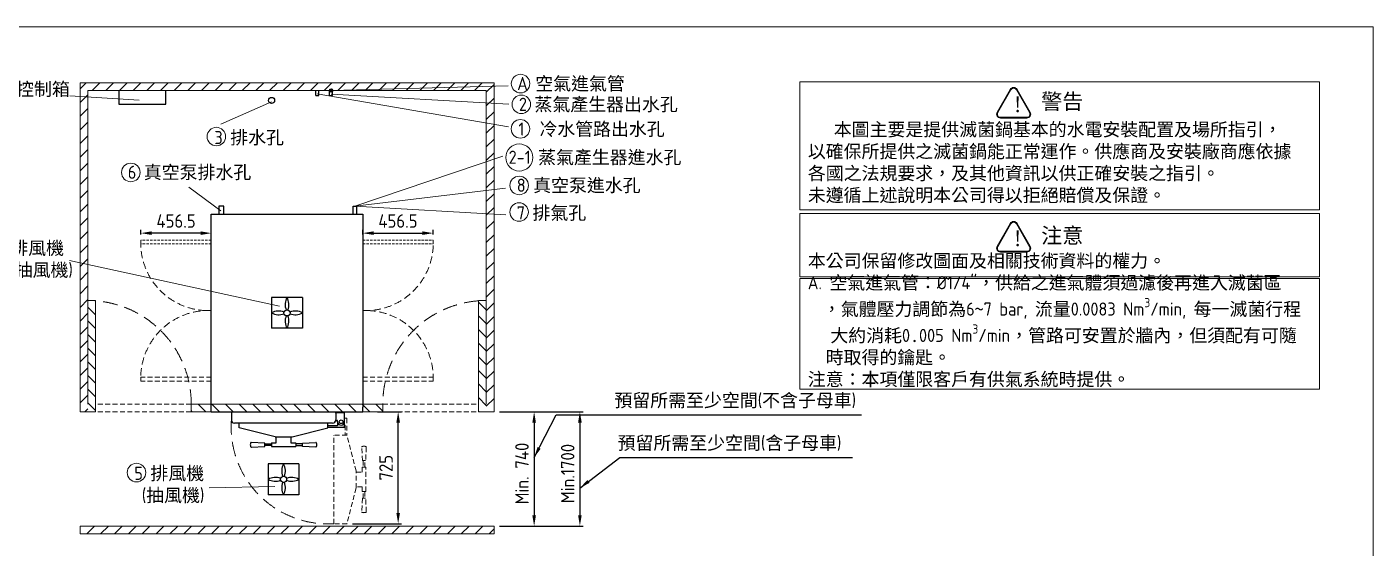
# Model space of a CAD drawing. Header units: millimetres. Extents: x -215875 to -179240, y -18069 to -2215.
# Drawn here: x -187954 to -179240, y -12173 to -8799 of the extents above; entities that cross this region are included whole.
import ezdxf

# ---------------------------------------------------------------- set-up
doc = ezdxf.new("R2010")
doc.units = ezdxf.units.MM
doc.header["$MEASUREMENT"] = 0
doc.linetypes.add('HIDDEN', pattern=[9.525, 6.35, -3.175])
doc.linetypes.add('HIDDEN2', pattern=[4.7625, 3.175, -1.5875])
doc.layers.get('0').update_dxf_attribs({"lineweight": 25})
for name, color, linetype, lineweight in [('D', 3, 'Continuous', 13), ('F', 7, 'Continuous', 15), ('H', 2, 'HIDDEN', 15), ('HIDDEN', 2, 'HIDDEN2', 9), ('S', 4, 'Continuous', 15)]:
    doc.layers.add(name, color=color, linetype=linetype, lineweight=lineweight)
doc.styles.get("Standard").update_dxf_attribs({"font": 'KAIU.TTF'})
doc.styles.add('STU25', font='isocp2.shx')
doc.dimstyles.new('STU25', dxfattribs={"dimscale": 35, "dimtxt": 2.5, "dimasz": 2, "dimexe": 0.6, "dimexo": 1, "dimgap": 1, "dimtad": 1, "dimdsep": 46, "dimtxsty": 'STU25', "dimcen": 2, "dimazin": 2, "dimtfac": 1, "dimtmove": 0, "dimatfit": 3, "dimfxl": 0, "dimtolj": 1, "dimtzin": 0, "dimarcsym": 0})
doc.dimstyles.new('STU25$7', dxfattribs={"dimscale": 35, "dimtxt": 2.5, "dimasz": 2, "dimexe": 1.25, "dimexo": 0.625, "dimgap": 1, "dimtad": 0, "dimdec": 4, "dimdsep": 46, "dimtxsty": 'STU25', "dimcen": 2.5, "dimazin": 2, "dimtfac": 1, "dimtdec": 4, "dimtmove": 0, "dimatfit": 3, "dimfxl": 0, "dimtolj": 1, "dimtzin": 0, "dimarcsym": 0})
pattern_1 = [(135, (31220.37, 4923.025), (-44.194174, -44.194174), [])]

# ---------------------------------------------------------------- blocks, each defined once
blk = doc.blocks.new('*D13')
at = {"layer": 'D', "color": 0, "lineweight": -2}
for p, q in [((-184895.4, -11290.3), (-184649.7, -11290.3)), ((-184670.7, -11360.3), (-184670.7, -11960.3)), ((-184895.4, -12030.3), (-184649.7, -12030.3))]:
    blk.add_line(p, q, dxfattribs=at)
at = {"layer": 'D', "color": 0}
for points in [[(-184659, -11360.3), (-184682.3, -11360.3), (-184670.7, -11290.3)], [(-184682.3, -11960.3), (-184659, -11960.3), (-184670.7, -12030.3)]]:
    blk.add_solid(points, dxfattribs=at)
at = {"layer": 'Defpoints', "color": 0}
for p in [(-184930.4, -11290.3), (-184930.4, -12030.3), (-184670.7, -12030.3)]:
    blk.add_point(p, dxfattribs=at)
at = {"layer": 'D', "color": 0, "insert": (-184749.4, -11690.3), "char_height": 87.5, "attachment_point": 5, "rotation": 90, "style": 'STU25'}
blk.add_mtext('\\A1;{\\Fisocp2.shx;Min. 740}', dxfattribs=at)
blk = doc.blocks.new('*D14')
at = {"layer": 'D', "color": 0, "lineweight": -2}
for p, q in [((-184895.4, -11290.3), (-184353.6, -11290.3)), ((-184374.6, -11360.3), (-184374.6, -11960.3)), ((-184895.4, -12030.3), (-184353.6, -12030.3))]:
    blk.add_line(p, q, dxfattribs=at)
at = {"layer": 'D', "color": 0}
for points in [[(-184362.9, -11360.3), (-184386.2, -11360.3), (-184374.6, -11290.3)], [(-184386.2, -11960.3), (-184362.9, -11960.3), (-184374.6, -12030.3)]]:
    blk.add_solid(points, dxfattribs=at)
at = {"layer": 'Defpoints', "color": 0}
for p in [(-184930.4, -11290.3), (-184930.4, -12030.3), (-184374.6, -12030.3)]:
    blk.add_point(p, dxfattribs=at)
at = {"layer": 'D', "color": 0, "insert": (-184453.3, -11690.3), "char_height": 87.5, "attachment_point": 5, "rotation": 90, "style": 'STU25'}
blk.add_mtext('\\A1;{\\Fisocp2.shx;Min.1700}', dxfattribs=at)
blk = doc.blocks.new('*D16')
at = {"layer": 'D', "color": 0, "lineweight": -2}
for p, q in [((-185685.4, -11290.3), (-185529.9, -11290.3)), ((-185550.9, -11945.3), (-185550.9, -11360.3)), ((-185847.3, -12015.3), (-185529.9, -12015.3))]:
    blk.add_line(p, q, dxfattribs=at)
at = {"layer": 'D', "color": 0}
for points in [[(-185539.2, -11360.3), (-185562.5, -11360.3), (-185550.9, -11290.3)], [(-185562.5, -11945.3), (-185539.2, -11945.3), (-185550.9, -12015.3)]]:
    blk.add_solid(points, dxfattribs=at)
at = {"layer": 'Defpoints', "color": 0}
for p in [(-185720.4, -11290.3), (-185550.9, -11290.3), (-185882.3, -12015.3)]:
    blk.add_point(p, dxfattribs=at)
at = {"layer": 'D', "color": 0, "insert": (-185629.6, -11652.4), "char_height": 87.5, "attachment_point": 5, "rotation": 90, "style": 'STU25'}
blk.add_mtext('\\A1;725', dxfattribs=at)
blk = doc.blocks.new('*D18')
at = {"layer": 'D', "color": 0, "lineweight": -2}
for p, q in [((-185780.4, -10143.8), (-185780.4, -10113.2)), ((-185710.4, -10134.2), (-185393.9, -10134.2)), ((-185323.9, -10143.8), (-185323.9, -10113.2))]:
    blk.add_line(p, q, dxfattribs=at)
at = {"layer": 'D', "color": 0}
for points in [[(-185710.4, -10122.5), (-185710.4, -10145.8), (-185780.4, -10134.2)], [(-185393.9, -10145.8), (-185393.9, -10122.5), (-185323.9, -10134.2)]]:
    blk.add_solid(points, dxfattribs=at)
at = {"layer": 'Defpoints', "color": 0}
for p in [(-185780.4, -10178.8), (-185323.9, -10134.2), (-185323.9, -10178.8)]:
    blk.add_point(p, dxfattribs=at)
at = {"layer": 'D', "color": 0, "insert": (-185552.2, -10055.4), "char_height": 87.5, "attachment_point": 5, "style": 'STU25'}
blk.add_mtext('\\A1;456.5', dxfattribs=at)
blk = doc.blocks.new('*D19')
at = {"layer": 'D', "color": 0, "lineweight": -2}
for p, q in [((-187216.9, -10143.8), (-187216.9, -10113.2)), ((-186830.4, -10134.2), (-187146.9, -10134.2)), ((-186760.4, -10143.8), (-186760.4, -10113.2))]:
    blk.add_line(p, q, dxfattribs=at)
at = {"layer": 'D', "color": 0}
for points in [[(-187146.9, -10122.5), (-187146.9, -10145.8), (-187216.9, -10134.2)], [(-186830.4, -10145.8), (-186830.4, -10122.5), (-186760.4, -10134.2)]]:
    blk.add_solid(points, dxfattribs=at)
at = {"layer": 'Defpoints', "color": 0}
for p in [(-187216.9, -10134.2), (-187216.9, -10178.8), (-186760.4, -10178.8)]:
    blk.add_point(p, dxfattribs=at)
at = {"layer": 'D', "color": 0, "insert": (-186988.7, -10055.4), "char_height": 87.5, "attachment_point": 5, "style": 'STU25'}
blk.add_mtext('\\A1;456.5', dxfattribs=at)

msp = doc.modelspace()

# ---------------------------------------------------------------- hatches: boundary and pattern name
msp.add_hatch(color=256).paths.add_polyline_path([(-185985.421, -9199.586, 1), (-185985.421, -9221.108, 1)])
at = {"layer": 'D'}
h = msp.add_hatch(color=11, dxfattribs=at)
edge = h.paths.add_edge_path()
edge.add_line((-181588.042, -9203.745), (-181673.401, -9351.591))
edge.add_arc((-181651.751, -9364.091), 25, 149.9999999, 270)
edge.add_line((-181651.751, -9389.091), (-181481.033, -9389.091))
edge.add_arc((-181481.033, -9364.091), 25, 270, 389.9999999)
edge.add_line((-181459.382, -9351.591), (-181544.741, -9203.745))
edge.add_arc((-181566.392, -9216.245), 25, 30, 150)
edge = h.paths.add_edge_path(flags=16)
edge.add_arc((-181566.392, -9216.245), 20, 30, 150)
edge.add_line((-181583.712, -9206.245), (-181669.071, -9354.091))
edge.add_arc((-181651.751, -9364.091), 20, 149.9999999, 270)
edge.add_line((-181651.751, -9384.091), (-181481.033, -9384.091))
edge.add_arc((-181481.033, -9364.091), 20, 270, 389.9999999)
edge.add_line((-181463.712, -9354.091), (-181549.071, -9206.245))
h = msp.add_hatch(color=11, dxfattribs=at)
edge = h.paths.add_edge_path()
edge.add_ellipse((-181651.751, -10231.816), major_axis=(25, 0), ratio=1, start_angle=149.9999999, end_angle=270)
edge.add_line((-181651.751, -10256.816), (-181481.033, -10256.816))
edge.add_ellipse((-181481.033, -10231.816), major_axis=(25, 0), ratio=1, start_angle=270, end_angle=389.9999999)
edge.add_line((-181459.382, -10219.316), (-181544.741, -10071.47))
edge.add_ellipse((-181566.392, -10083.97), major_axis=(25, 0), ratio=1, start_angle=30, end_angle=150)
edge.add_line((-181588.042, -10071.47), (-181673.401, -10219.316))
edge = h.paths.add_edge_path(flags=16)
edge.add_ellipse((-181651.751, -10231.816), major_axis=(20, 0), ratio=1, start_angle=149.9999999, end_angle=270)
edge.add_line((-181651.751, -10251.816), (-181481.033, -10251.816))
edge.add_ellipse((-181481.033, -10231.816), major_axis=(20, 0), ratio=1, start_angle=270, end_angle=389.9999999)
edge.add_line((-181463.712, -10221.816), (-181549.071, -10073.97))
edge.add_ellipse((-181566.392, -10083.97), major_axis=(20, 0), ratio=1, start_angle=30, end_angle=150)
edge.add_line((-181583.712, -10073.97), (-181669.071, -10221.816))
at = {"layer": 'H', "ltscale": 5}
h = msp.add_hatch(dxfattribs=at)
h.set_pattern_fill('ANSI31', color=256, scale=500, style=0)
h.set_pattern_definition([(45, (31220.37, 4923.025), (-44.194174, 44.194174), [])])
h.paths.add_polyline_path([(-184930.421, -9160.347), (-184930.421, -11290.347), (-184980.421, -11290.347), (-184980.421, -11240.347), (-184980.421, -9210.347), (-187560.421, -9210.347), (-187560.421, -11240.347), (-187560.421, -11290.347), (-187610.421, -11290.347), (-187610.421, -9160.347)])
h = msp.add_hatch(dxfattribs=at)
h.set_pattern_fill('ANSI31', color=256, scale=500, angle=90, style=0)
h.set_pattern_definition(pattern_1)
h.paths.add_polyline_path([(-187560.421, -11290.347), (-187510.421, -11290.347), (-187510.421, -10571.131), (-187560.421, -10571.131), (-187560.421, -11240.347)])
h = msp.add_hatch(dxfattribs=at)
h.set_pattern_fill('ANSI31', color=256, scale=500, angle=90, style=0)
h.set_pattern_definition(pattern_1)
h.paths.add_polyline_path([(-184980.421, -10571.131), (-184980.421, -11240.347), (-184980.421, -11290.347), (-185030.421, -11290.347), (-185030.421, -10571.131)])
h = msp.add_hatch(dxfattribs=at)
h.set_pattern_fill('ANSI31', color=256, scale=500, angle=270, style=0)
h.set_pattern_definition([(315, (31220.37, 4923.025), (44.194174, 44.194174), [])])
h.paths.add_polyline_path([(-186891.205, -11290.347), (-186891.205, -11240.347), (-185649.636, -11240.347), (-185649.636, -11290.347)])
h = msp.add_hatch(dxfattribs=at)
h.set_pattern_fill('ANSI31', color=256, scale=20, style=0)
h.set_pattern_definition([(45, (30654.15, 4983.025), (-44.90128, 44.90128), [])])
h.paths.add_polyline_path([(-187610.421, -12030.347), (-187610.421, -12080.347), (-184930.421, -12080.347), (-184930.421, -12030.347)])

# ---------------------------------------------------------------- linework, layer by layer
for p, q in [((-186084.087, -9242.722), (-186084.087, -9210.347)), ((-186064.087, -9242.722), (-186064.087, -9210.347)), ((-185995.421, -9242.722), (-185995.421, -9210.347)), ((-185975.421, -9242.722), (-185975.421, -9210.347)), ((-186084.087, -9242.722), (-186064.087, -9242.722)), ((-185995.421, -9242.722), (-185975.421, -9242.722)), ((-186760.421, -10010.347), (-185780.421, -10010.347)), ((-186760.421, -10178.847), (-186760.421, -10010.347)), ((-186712.417, -9960.347), (-186712.417, -10010.347)), ((-186678.417, -9960.347), (-186712.417, -9960.347)), ((-186678.417, -10010.347), (-186678.417, -9960.347)), ((-185841.486, -9960.347), (-185821.486, -9960.347)), ((-185841.486, -10010.347), (-185841.486, -9960.347)), ((-185821.486, -9960.347), (-185821.486, -10010.347)), ((-185780.421, -10010.347), (-185780.421, -11260.347)), ((-186760.421, -11290.347), (-186760.421, -10178.847)), ((-186370.421, -10550.347), (-186370.421, -10750.347)), ((-186170.421, -10550.347), (-186370.421, -10550.347)), ((-186170.421, -10550.347), (-186170.421, -10750.347)), ((-186170.421, -10750.347), (-186370.421, -10750.347)), ((-186760.421, -11290.347), (-185780.421, -11290.347)), ((-186630.421, -11299.347), (-186630.421, -11343.347)), ((-185955.421, -11295.347), (-185945.421, -11295.347)), ((-185955.421, -11295.347), (-185955.421, -11347.347)), ((-185955.421, -11299.347), (-185955.421, -11343.347)), ((-185945.421, -11295.347), (-185897.921, -11295.347)), ((-185897.921, -11355.347), (-185897.921, -11295.347)), ((-185780.421, -11290.347), (-185780.421, -11260.347)), ((-185975.421, -11363.347), (-186610.421, -11363.347)), ((-186579.621, -11393.51), (-186579.621, -11363.347)), ((-186347.921, -11452.547), (-186579.621, -11393.51)), ((-186237.921, -11452.547), (-186006.221, -11393.51)), ((-186006.221, -11393.51), (-186006.221, -11363.347)), ((-185942.921, -11382.347), (-186006.221, -11382.347)), ((-185897.921, -11392.347), (-186006.221, -11392.347)), ((-185955.421, -11347.347), (-185945.421, -11347.347)), ((-185942.921, -11347.347), (-185945.421, -11347.347)), ((-185942.921, -11355.347), (-185942.921, -11347.347)), ((-185942.921, -11355.347), (-185942.921, -11382.347)), ((-185897.921, -11382.347), (-185897.921, -11355.347)), ((-185897.921, -11392.347), (-185897.921, -11382.347)), ((-186414.908, -11493.297), (-186501.908, -11488.797)), ((-186414.908, -11514.297), (-186414.908, -11493.297)), ((-186414.908, -11499.047), (-186371.671, -11499.047)), ((-186371.671, -11493.297), (-186371.671, -11514.297)), ((-186370.671, -11492.297), (-186340.421, -11492.297)), ((-186347.921, -11452.547), (-186237.921, -11452.547)), ((-186340.421, -11492.297), (-186340.421, -11452.547)), ((-186245.421, -11452.547), (-186245.421, -11492.297)), ((-186245.421, -11492.297), (-186215.171, -11492.297)), ((-186214.171, -11493.297), (-186214.171, -11514.297)), ((-186170.933, -11499.047), (-186214.171, -11499.047)), ((-186170.933, -11493.297), (-186083.933, -11488.797)), ((-186170.933, -11514.297), (-186170.933, -11493.297)), ((-186501.908, -11518.797), (-186414.908, -11514.297)), ((-186371.671, -11508.547), (-186414.908, -11508.547)), ((-186370.671, -11515.297), (-186215.171, -11515.297)), ((-186214.171, -11508.547), (-186170.933, -11508.547)), ((-186083.933, -11518.797), (-186170.933, -11514.297)), ((-186392.921, -11627.847), (-186392.921, -11827.847)), ((-186192.921, -11627.847), (-186392.921, -11627.847)), ((-186192.921, -11627.847), (-186192.921, -11827.847)), ((-186192.921, -11827.847), (-186392.921, -11827.847))]:
    msp.add_line(p, q)
msp.add_lwpolyline([(-187359.723, -9210.347), (-187359.723, -9299.945), (-187055.035, -9299.945), (-187055.035, -9210.347)])
for centre, radius in [((-185985.421, -9210.347), 10.761), ((-186370.421, -9275.347), 20), ((-186270.421, -10650.347), 20), ((-186270.421, -10650.347), 20), ((-186270.421, -10650.347), 20), ((-186270.421, -10650.347), 20), ((-185920.421, -11355.347), 12), ((-185920.421, -11355.347), 12), ((-186292.921, -11727.847), 20), ((-186292.921, -11727.847), 20), ((-186292.921, -11727.847), 20), ((-186292.921, -11727.847), 20)]:
    msp.add_circle(centre, radius)
for centre, radius, start, end in [((-186189.396, -10596.222), 93.11, 150.4818019, 201.9770324), ((-186351.445, -10596.222), 93.11, 338.0229676, 29.5181981), ((-186324.545, -10731.371), 93.11, 68.0229676, 119.5181981), ((-186324.545, -10569.323), 93.11, 240.4818019, 291.9770324), ((-186189.396, -10704.472), 93.11, 158.0229676, 209.5181981), ((-186351.445, -10704.472), 93.11, 330.4818019, 21.9770324), ((-186216.296, -10731.371), 93.11, 60.4818019, 111.9770324), ((-186216.296, -10569.323), 93.11, 248.0229676, 299.5181981), ((-186610.421, -11299.347), 20, 153.256316, 180), ((-185975.421, -11299.347), 20, 0, 26.743684), ((-185889.528, -11259.11), 108.107, 359.8743884, 359.8745224), ((-186610.421, -11343.347), 20, 180, 270), ((-185975.421, -11343.347), 20, 270, 0), ((-185920.421, -11355.347), 22.5, 180, 0), ((-186452.135, -11503.797), 55.773, 168.6471146, 191.3528854), ((-186501.908, -11493.804), 5.007, 90, 168.6471146), ((-186370.671, -11493.297), 1, 90, 180), ((-186215.171, -11493.297), 1, 0, 90), ((-186083.933, -11493.804), 5.007, 11.3528854, 90), ((-186133.706, -11503.797), 55.773, 348.6471146, 11.3528854), ((-186501.908, -11513.79), 5.007, 191.3528854, 275.9218723), ((-186370.671, -11514.297), 1, 180, 270), ((-186215.171, -11514.297), 1, 270, 0), ((-186083.933, -11513.79), 5.007, 264.0781277, 348.6471146), ((-186211.896, -11673.722), 93.11, 150.4818019, 201.9770324), ((-186373.945, -11673.722), 93.11, 338.0229676, 29.5181981), ((-186347.045, -11808.871), 93.11, 68.0229676, 119.5181981), ((-186347.045, -11646.823), 93.11, 240.4818019, 291.9770324), ((-186211.896, -11781.972), 93.11, 158.0229676, 209.5181981), ((-186373.945, -11781.972), 93.11, 330.4818019, 21.9770324), ((-186238.796, -11808.871), 93.11, 60.4818019, 111.9770324), ((-186238.796, -11646.823), 93.11, 248.0229676, 299.5181981)]:
    msp.add_arc(centre, radius, start, end)
at = {"layer": 'D'}
for p, q in [((-186075.312, -9232.468), (-184836.618, -9446.204)), ((-185985.421, -9210.347), (-184837.77, -9179.938)), ((-185984.482, -9235.203), (-184834.314, -9299.403)), ((-187226.73, -9273.45), (-187675.68, -9245.395)), ((-186370.421, -9284.782), (-186698.091, -9428.106)), ((-185831.486, -9960.347), (-184873.03, -9636.359)), ((-186698.679, -9990.175), (-186905.853, -9835.573)), ((-185831.486, -9960.347), (-184855.404, -9843.761)), ((-185831.486, -9960.347), (-184853.768, -10015.424)), ((-186318.017, -10606.106), (-187678.936, -10311.971)), ((-186773.795, -11782.158), (-186349.769, -11774.952))]:
    msp.add_line(p, q, dxfattribs=at)
at = {"layer": 'D', "color": 11}
for p, q in [((-181588.042, -9203.745), (-181673.401, -9351.591)), ((-181583.712, -9206.245), (-181669.071, -9354.091)), ((-181549.071, -9206.245), (-181463.712, -9354.091)), ((-181544.741, -9203.745), (-181459.382, -9351.591)), ((-181651.751, -9384.091), (-181481.033, -9384.091)), ((-181651.751, -9389.091), (-181481.033, -9389.091)), ((-181588.042, -10071.47), (-181673.401, -10219.316)), ((-181583.712, -10073.97), (-181669.071, -10221.816)), ((-181549.071, -10073.97), (-181463.712, -10221.816)), ((-181544.741, -10071.47), (-181459.382, -10219.316)), ((-181651.751, -10251.816), (-181481.033, -10251.816)), ((-181651.751, -10256.816), (-181481.033, -10256.816))]:
    msp.add_line(p, q, dxfattribs=at)
for points in [[(-182949.636, -9154.98), (-179586.987, -9154.161), (-179586.987, -9983.668), (-182949.636, -9983.668)], [(-182949.636, -10007.144), (-179586.987, -10007.144), (-179586.987, -10416.206), (-182949.636, -10416.206)], [(-182949.636, -10428.363), (-179586.987, -10428.363), (-179586.987, -11143.672), (-182949.636, -11143.672)]]:
    msp.add_lwpolyline(points, close=True, dxfattribs=at)
at = {"layer": 'D'}
for centre, radius in [((-184758.597, -9166.081), 60), ((-184753.835, -9300.17), 60), ((-184759.483, -9458.852), 60), ((-186727.865, -9508.991), 60), ((-184767.056, -9644.448), 87.5), ((-187281.559, -9741.269), 60), ((-184767.385, -9825.429), 60), ((-184768.117, -9997.634), 60), ((-187244.924, -11684.236), 60)]:
    msp.add_circle(centre, radius, dxfattribs=at)
at = {"layer": 'D', "color": 11}
for centre, radius, start, end in [((-181566.392, -9216.245), 25, 30, 150), ((-181566.392, -9216.245), 20, 30, 150), ((-181651.751, -9364.091), 25, 149.9999999, 270), ((-181651.751, -9364.091), 20, 149.9999999, 270), ((-181481.033, -9364.091), 25, 270, 29.9999999), ((-181481.033, -9364.091), 20, 270, 29.9999999), ((-181566.392, -10083.97), 25, 30, 150), ((-181566.392, -10083.97), 20, 30, 150), ((-181651.751, -10231.816), 25, 149.9999999, 270), ((-181651.751, -10231.816), 20, 149.9999999, 270), ((-181481.033, -10231.816), 25, 270, 29.9999999), ((-181481.033, -10231.816), 20, 270, 29.9999999)]:
    msp.add_arc(centre, radius, start, end, dxfattribs=at)
at = {"layer": 'F', "color": 6}
msp.add_lwpolyline([(-192424.686, -8799.196), (-192424.686, -18069.196), (-179239.686, -18069.196), (-179239.686, -8799.196)], close=True, dxfattribs=at)
msp.add_lwpolyline([(-192424.686, -8799.196), (-192424.686, -18069.196), (-179239.686, -18069.196), (-179239.686, -8799.196)], close=True, dxfattribs=at)
at = {"layer": 'H', "ltscale": 5}
for p, q in [((-186760.421, -11066.847), (-187216.921, -11066.847)), ((-185780.421, -11066.847), (-185323.921, -11066.847)), ((-186760.421, -11091.847), (-187216.921, -11091.847)), ((-185780.421, -11091.847), (-185323.921, -11091.847)), ((-186891.205, -11240.347), (-187510.421, -11240.347)), ((-185649.636, -11240.347), (-185030.421, -11240.347)), ((-186891.205, -11290.347), (-187510.421, -11290.347)), ((-185649.636, -11290.347), (-185030.421, -11290.347)), ((-185893.421, -11377.847), (-185893.421, -11441.947)), ((-185883.421, -11332.847), (-185883.421, -11441.947)), ((-185882.258, -11441.947), (-185968.421, -11441.947)), ((-185968.421, -12015.347), (-185968.421, -11441.947)), ((-185823.221, -11673.647), (-185882.258, -11441.947)), ((-185782.471, -11606.66), (-185786.971, -11519.66)), ((-185756.971, -11519.66), (-185761.471, -11606.66)), ((-185823.221, -11783.647), (-185823.221, -11673.647)), ((-185783.471, -11681.147), (-185783.471, -11650.897)), ((-185761.471, -11606.66), (-185782.471, -11606.66)), ((-185782.471, -11649.897), (-185761.471, -11649.897)), ((-185776.721, -11606.66), (-185776.721, -11649.897)), ((-185767.221, -11649.897), (-185767.221, -11606.66)), ((-185760.471, -11806.397), (-185760.471, -11650.897)), ((-185823.221, -11681.147), (-185783.471, -11681.147)), ((-185823.221, -11783.647), (-185882.258, -12015.347)), ((-185783.471, -11776.147), (-185823.221, -11776.147)), ((-185782.471, -11850.634), (-185786.971, -11937.634)), ((-185783.471, -11806.397), (-185783.471, -11776.147)), ((-185782.471, -11807.397), (-185761.471, -11807.397)), ((-185761.471, -11850.634), (-185782.471, -11850.634)), ((-185776.721, -11850.634), (-185776.721, -11807.397)), ((-185767.221, -11807.397), (-185767.221, -11850.634)), ((-185756.971, -11937.634), (-185761.471, -11850.634)), ((-185882.258, -12015.347), (-185968.421, -12015.347))]:
    msp.add_line(p, q, dxfattribs=at)
at = {"layer": 'H', "ltscale": 15}
for centre, radius, start, end in [((-187560.421, -11240.347), 670, 0, 85.7202168), ((-184980.421, -11240.347), 670, 94.2797832, 180), ((-186004.914, -11389.223), 627.187, 175.8053259, 273.335683)]:
    msp.add_arc(centre, radius, start, end, dxfattribs=at)
at = {"layer": 'H', "ltscale": 5}
for centre, radius, start, end in [((-185781.964, -11519.66), 5.007, 101.3528854, 180), ((-185771.971, -11569.432), 55.773, 78.6471146, 101.3528854), ((-185761.977, -11519.66), 5.007, 354.0781277, 78.6471146), ((-185782.471, -11650.897), 1, 90, 180), ((-185761.471, -11650.897), 1, 0, 90), ((-185782.471, -11806.397), 1, 180, 270), ((-185761.471, -11806.397), 1, 270, 0), ((-185781.964, -11937.634), 5.007, 180, 258.6471146), ((-185761.977, -11937.634), 5.007, 281.3528854, 5.9218723), ((-185771.971, -11887.862), 55.773, 258.6471146, 281.3528854)]:
    msp.add_arc(centre, radius, start, end, dxfattribs=at)
at = {"layer": 'HIDDEN', "ltscale": 5}
for p, q in [((-186760.421, -10178.847), (-187216.921, -10178.847)), ((-187216.921, -10203.847), (-187216.921, -10178.847)), ((-185780.421, -10178.847), (-185323.921, -10178.847)), ((-185323.921, -10203.847), (-185323.921, -10178.847)), ((-186760.421, -10203.847), (-187216.921, -10203.847)), ((-185780.421, -10203.847), (-185323.921, -10203.847)), ((-187216.921, -11066.847), (-187216.921, -11091.847)), ((-185323.921, -11066.847), (-185323.921, -11091.847)), ((-185883.421, -11332.847), (-185897.921, -11332.847)), ((-185897.921, -11377.847), (-185893.421, -11377.847))]:
    msp.add_line(p, q, dxfattribs=at)
at = {"layer": 'HIDDEN', "ltscale": 15}
for centre, start, end in [((-186779.816, -10198.242), 177.4593455, 272.5406545), ((-185761.025, -10198.242), 267.4593455, 2.5406545), ((-186779.816, -11072.452), 87.4593455, 182.5406545), ((-185761.025, -11072.452), 357.4593455, 92.5406545)]:
    msp.add_arc(centre, 437.535, start, end, dxfattribs=at)
at = {"layer": 'S', "linetype": 'Continuous'}
msp.add_line((-187610.421, -9160.347), (-184930.421, -9160.347), dxfattribs=at)
at = {"layer": 'S'}
for p, q in [((-187610.421, -9160.347), (-187610.421, -11290.347)), ((-187560.421, -9210.347), (-187560.421, -11240.347)), ((-187560.421, -9210.347), (-184980.421, -9210.347)), ((-184980.421, -9210.347), (-184980.421, -11240.347)), ((-184930.421, -9160.347), (-184930.421, -11290.347)), ((-187560.421, -10571.131), (-187560.421, -11240.347)), ((-187510.421, -10571.131), (-187560.421, -10571.131)), ((-187510.421, -11290.347), (-187510.421, -10571.131)), ((-185030.421, -11290.347), (-185030.421, -10571.131)), ((-185030.421, -10571.131), (-184980.421, -10571.131)), ((-186891.205, -11240.347), (-185649.636, -11240.347)), ((-186891.205, -11290.347), (-186891.205, -11240.347)), ((-185649.636, -11290.347), (-185649.636, -11240.347)), ((-187510.421, -11290.347), (-187610.421, -11290.347)), ((-186891.205, -11290.347), (-185649.636, -11290.347)), ((-185030.421, -11290.347), (-184930.421, -11290.347)), ((-187610.421, -12030.347), (-184930.421, -12030.347)), ((-187610.421, -12030.347), (-187610.421, -12080.347)), ((-187610.421, -12080.347), (-184930.421, -12080.347)), ((-184930.421, -12030.347), (-184930.421, -12080.347))]:
    msp.add_line(p, q, dxfattribs=at)

# ---------------------------------------------------------------- texts
at = {"layer": 'D', "char_height": 85, "attachment_point": 1}
for s, insert in [('{\\Fisocp2.shx;\\C3;4 \\f標楷體|b0|i0|c136|p65;電氣控制箱}', (-188362.278, -9159.531)), ('{\\Fisocp2.shx;\\C3;A \\f標楷體|b0|i0|c136|p65;空氣進氣管}', (-184780.312, -9123.438)), ('{\\Fisocp3.shx;\\C3;2 \\f標楷體|b0|i0|c136|p65;蒸氣產生器出水孔}', (-184769.126, -9257.664)), ('{\\Fisocp2.shx;\\C3;1  \\f標楷體|b0|i0|c136|p65;冷水管路出水孔}', (-184772.396, -9417.804)), ('{\\Fisocp2.shx;\\C3;3 \\f標楷體|b0|i0|c136|p65;排水孔}', (-186740.316, -9472.598)), ('{\\Fisocp2.shx;\\C3;2-1 \\f標楷體|b0|i0|c136|p65;蒸氣產生器進水孔}', (-184835.875, -9600.365)), ('{\\Fisocp2.shx;\\C3;6 \\f標楷體|b0|i0|c136|p65;真空泵排水孔}', (-187301.366, -9697.201)), ('{\\Fisocp2.shx;\\C3;8 \\f標楷體|b0|i0|c136|p65;真空泵進水孔}', (-184783.081, -9781.665)), ('{\\Fisocp2.shx;\\C3;7 \\f標楷體|b0|i0|c136|p65;排氣孔}', (-184783.452, -9960.516)), ('{\\Fisocp2.shx;\\C3;5-1 \\f標楷體|b0|i0|c136|p65;排風機\\P\\Fisocp2.shx;    (\\f標楷體|b0|i0|c136|p65;抽風機\\Fisocp2.shx;)}', (-188256.203, -10188.107)), ('{\\C3;預留所需至少空間\\Fisocp2.shx;(\\f標楷體|b0|i0|c136|p65;不含子母車\\Fisocp2.shx;)}', (-184150.9, -11173.723)), ('{\\C3;預留所需至少空間\\Fisocp2.shx;(\\f標楷體|b0|i0|c136|p65;含子母車\\Fisocp2.shx;)}', (-184130.182, -11449.544)), ('{\\Fisocp2.shx;\\C3;5 \\f標楷體|b0|i0|c136|p65;排風機\\P\\Fisocp2.shx; (\\f標楷體|b0|i0|c136|p65;抽風機\\Fisocp2.shx;)}', (-187258.937, -11646.286))]:
    msp.add_mtext(s, dxfattribs=dict(at, insert=insert))
at = {"layer": 'D', "color": 11, "attachment_point": 1, "style": 'STU25'}
for s, insert, char_height in [('{\\f標楷體|b0|i0|c136|p65;警告}', (-181388.19, -9231.606), 100), ('{\\f標楷體|b0|i0|c136|p65;!}', (-181574.702, -9250.974), 100), ('\\A1;\\P  {\\f????|b0|i0|c0|p54;  \\H0.2353x; \\f標楷體|b0|i0|c136|p65;\\H4.25x;本圖主要是提供滅菌鍋基本的水電安裝配置及場所指引，\\P以確保所提供之滅菌鍋能正常運作。供應商及安裝廠商應依據\\P各國之法規要求，及其他資訊以供正確安裝之指引。\\P未遵循上述說明本公司得以拒絕賠償及保證。\\P\\P\\P本公司保留修改圖面及相關技術資料的權力。\\P}A. {\\f標楷體|b0|i0|c136|p65;空氣進氣管：}%%c1/4"{\\f標楷體|b0|i0|c136|p65;，供給之進氣體須過濾後再進入滅菌區\\P}  {\\f標楷體|b0|i0|c136|p65;，氣體壓力調節為}6{\\f標楷體|b0|i0|c136|p65;~}7 bar, {\\f標楷體|b0|i0|c136|p65;流量}0.0083 Nm{\\H0.7x;\\S3^ ;}/min, {\\f標楷體|b0|i0|c136|p65;每一滅菌行程\\P}   {\\f標楷體|b0|i0|c136|p65;大約消耗}0{\\f標楷體|b0|i0|c136|p65;.}005 Nm{\\H0.7x;\\S3^ ;}/min{\\f標楷體|b0|i0|c136|p65;，管路可安置於牆內，但須配有可隨\\P  時取得的鑰匙。\\P注意：本項僅限客戶有供氣系統時提供。}', (-182898.946, -9278.901), 85), ('{\\f標楷體|b0|i0|c136|p65;注意}', (-181388.19, -10099.332), 100), ('{\\f標楷體|b0|i0|c136|p65;!}', (-181574.702, -10118.7), 100)]:
    msp.add_mtext(s, dxfattribs=dict(at, insert=insert, char_height=char_height))

# ---------------------------------------------------------------- dimensions: what is measured, and where the dimension line sits
at = {"layer": 'D'}
dim = msp.add_linear_dim(base=(-187216.921, -10134.156), p1=(-186760.421, -10178.847), p2=(-187216.921, -10178.847), angle=180, dimstyle='STU25', dxfattribs=at)
dim.commit()
dim.dimension.update_dxf_attribs({"geometry": '*D19', "text_midpoint": (-186988.671, -10055.406)})
dim = msp.add_linear_dim(base=(-185323.921, -10134.156), p1=(-185780.421, -10178.847), p2=(-185323.921, -10178.847), dimstyle='STU25', dxfattribs=at)
dim.commit()
dim.dimension.update_dxf_attribs({"geometry": '*D18', "text_midpoint": (-185552.171, -10055.406)})
dim = msp.add_linear_dim(base=(-185550.871, -11290.347), p1=(-185882.258, -12015.347), p2=(-185720.421, -11290.347), angle=90, dimstyle='STU25', dxfattribs=at)
dim.commit()
dim.dimension.update_dxf_attribs({"geometry": '*D16', "text_midpoint": (-185550.871, -11652.447), "dimtype": 160})
for base, text, picture, middle in [((-184670.655, -12030.347), '{\\Fisocp2.shx;Min. <>}', '*D13', (-184670.655, -11690.347)), ((-184374.55, -12030.347), '{\\Fisocp2.shx;Min.1700}', '*D14', (-184374.55, -11690.347))]:
    dim = msp.add_linear_dim(base=base, p1=(-184930.421, -11290.347), p2=(-184930.421, -12030.347), angle=90, text=text, dimstyle='STU25', dxfattribs=at)
    dim.commit()
    dim.dimension.update_dxf_attribs({"geometry": picture, "text_midpoint": middle, "dimtype": 160})

# ---------------------------------------------------------------- leaders
for points in [[(-184670.655, -11586.981), (-184528.443, -11310.295), (-182550.377, -11310.295)], [(-184374.55, -11783.947), (-184115.273, -11586.116), (-182610.335, -11586.116)]]:
    msp.add_leader(points, dimstyle='STU25$7', override={"dimgap": 1, "dimtad": 0}, dxfattribs=at)

doc.saveas('drawing.dxf')
